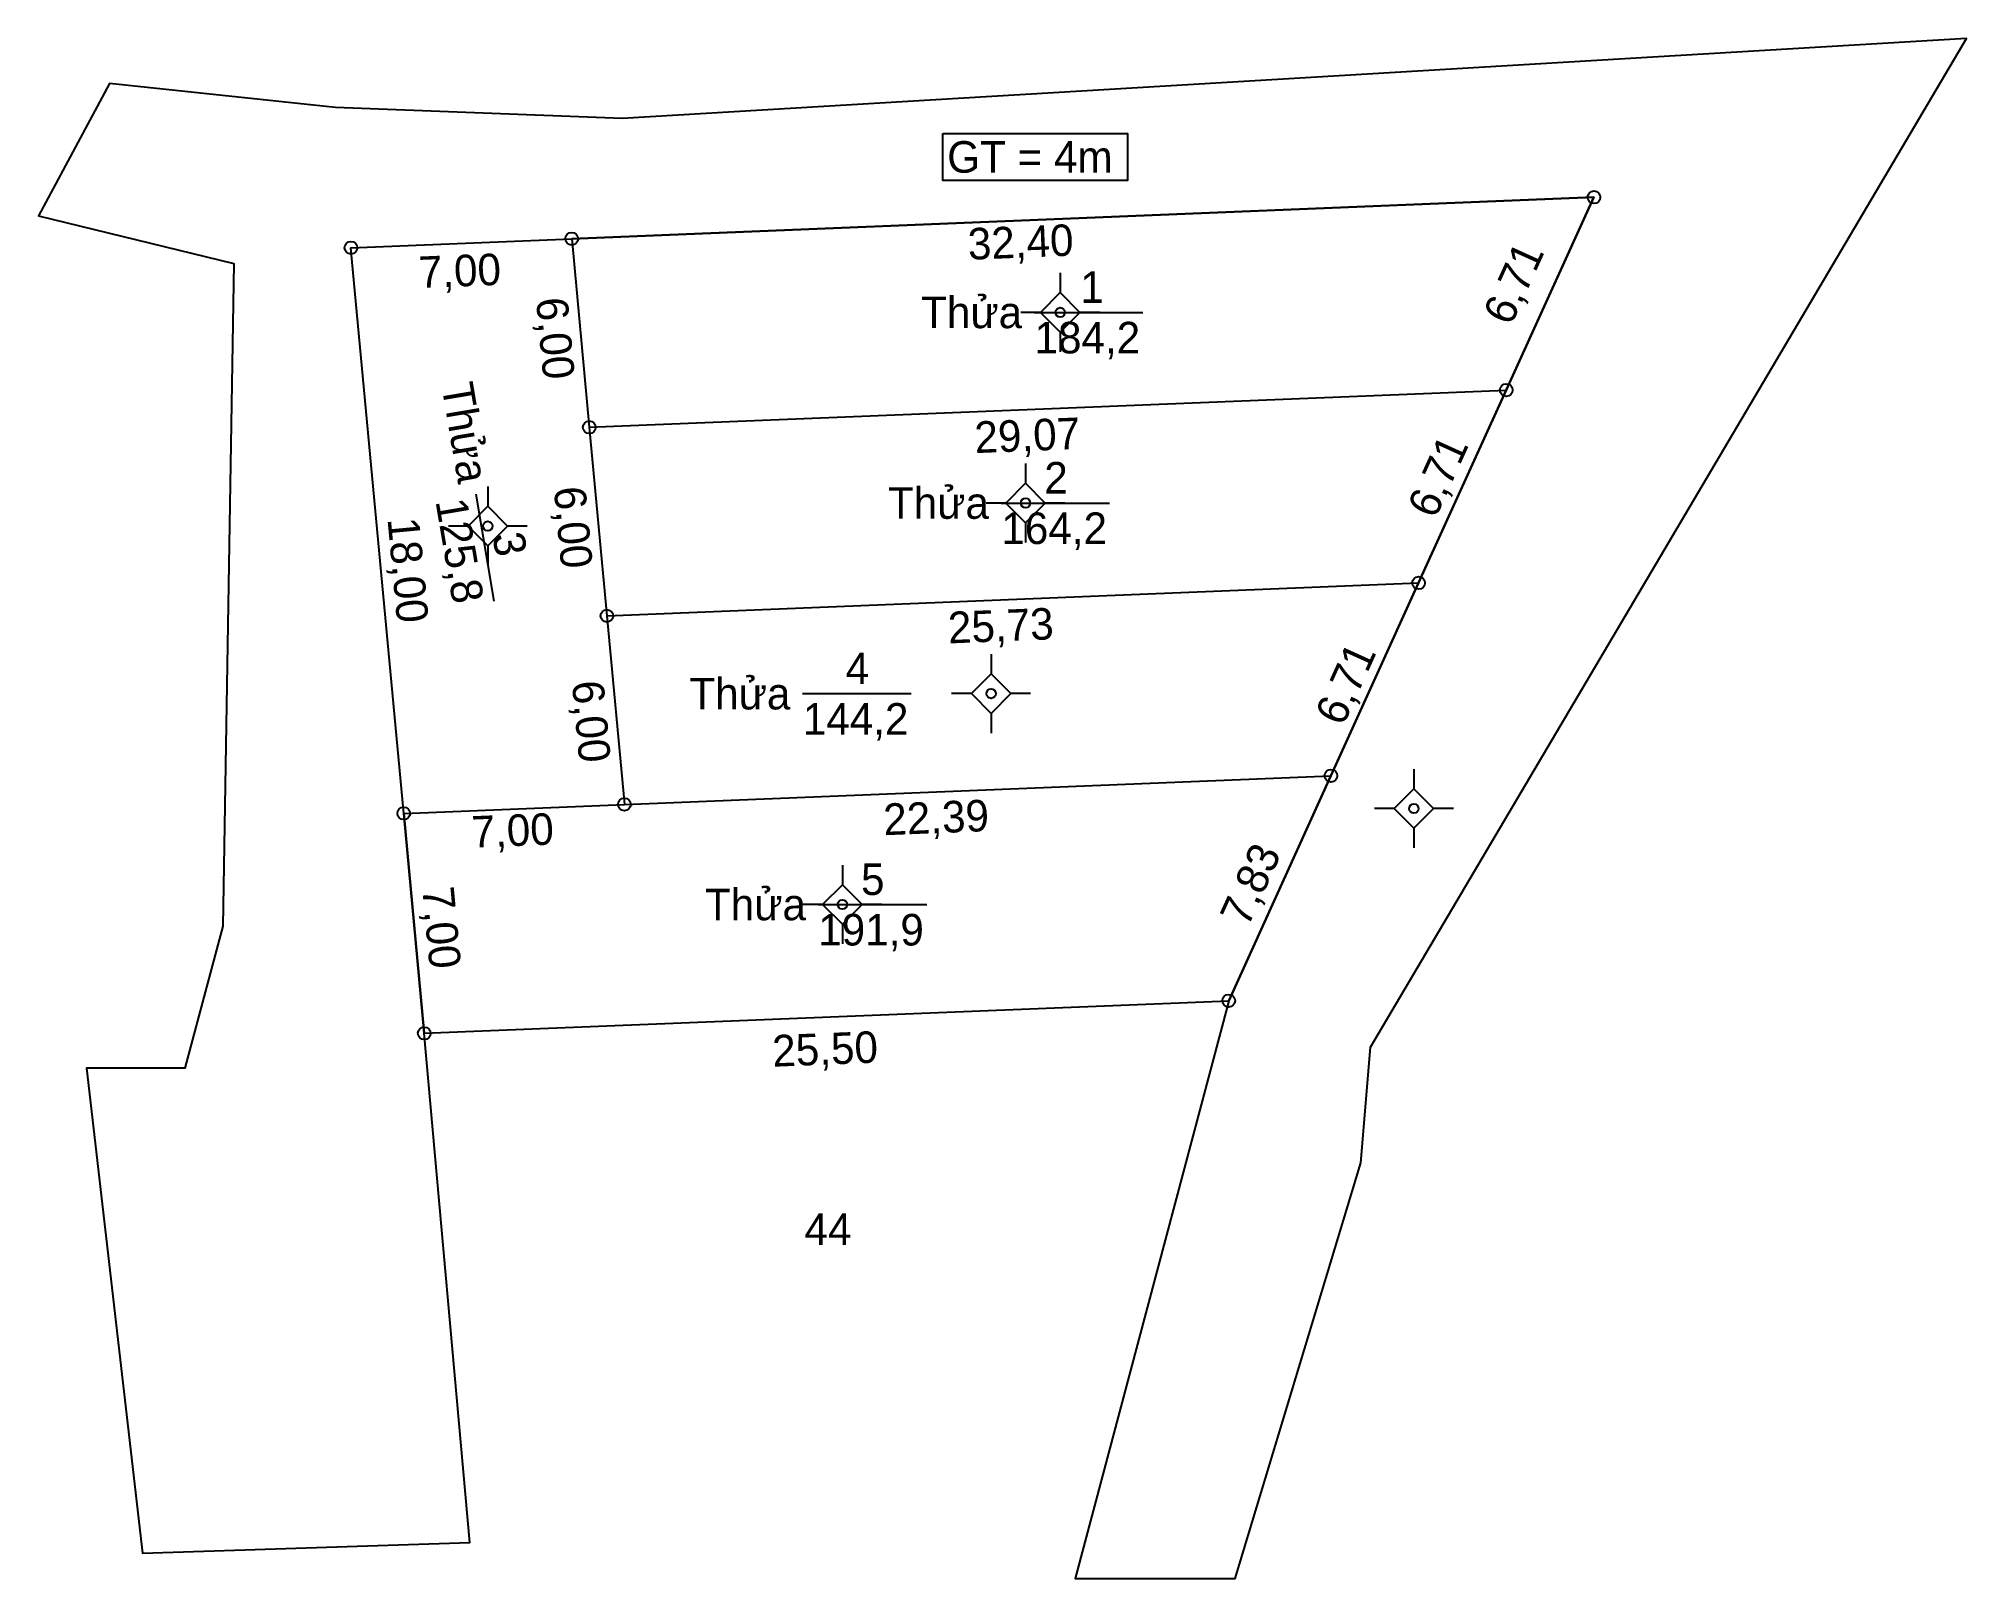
# Model space of a CAD drawing. Extents: x 549706.3 to 549767.4, y 1843108.6 to 1843157.4.
import ezdxf

# ---------------------------------------------------------------- set-up
doc = ezdxf.new("R2010")
doc.units = 0
for name, color, linetype in [('Level 10', 7, 'Continuous'), ('Level 11', 7, 'Continuous'), ('Level 13', 7, 'Continuous'), ('Level 20', 7, 'Continuous'), ('Level 23', 7, 'Continuous'), ('Level 5', 7, 'Continuous')]:
    doc.layers.add(name, color=color, linetype=linetype)

msp = doc.modelspace()

# ---------------------------------------------------------------- linework, layer by layer
at = {"layer": 'Level 10'}
for p, q in [((549723.227, 1843151.093), (549723.784, 1843145.119)), ((549723.784, 1843145.119), (549752.826, 1843146.298)), ((549750.05, 1843140.188), (549752.826, 1843146.298)), ((549723.784, 1843145.119), (549724.341, 1843139.145)), ((549724.341, 1843139.145), (549750.05, 1843140.188)), ((549747.273, 1843134.079), (549750.05, 1843140.188)), ((549724.341, 1843139.145), (549724.898, 1843133.171)), ((549724.898, 1843133.171), (549747.273, 1843134.079)), ((549744.035, 1843126.951), (549747.273, 1843134.079)), ((549717.906, 1843132.887), (549724.898, 1843133.171)), ((549717.906, 1843132.887), (549718.556, 1843125.917)), ((549718.556, 1843125.917), (549744.035, 1843126.951))]:
    msp.add_line(p, q, dxfattribs=at)
for points in [[(549752.826, 1843146.298), (549755.602, 1843152.407), (549723.227, 1843151.093)], [(549717.906, 1843132.887), (549716.235, 1843150.809), (549723.227, 1843151.093)]]:
    msp.add_lwpolyline(points, dxfattribs=at)
at = {"layer": 'Level 11'}
for p, q in [((549738.7, 1843150.01), (549738.7, 1843149.385)), ((549738.7, 1843149.385), (549738.075, 1843148.76)), ((549739.325, 1843148.76), (549738.7, 1843149.385)), ((549738.075, 1843148.76), (549737.45, 1843148.76)), ((549738.075, 1843148.76), (549738.7, 1843148.135)), ((549738.7, 1843148.135), (549739.325, 1843148.76)), ((549739.95, 1843148.76), (549739.325, 1843148.76)), ((549738.7, 1843148.135), (549738.7, 1843147.51)), ((549737.6, 1843143.97), (549737.6, 1843143.345)), ((549720.57, 1843143.24), (549720.57, 1843142.615)), ((549737.6, 1843143.345), (549736.975, 1843142.72)), ((549738.225, 1843142.72), (549737.6, 1843143.345)), ((549736.975, 1843142.72), (549736.35, 1843142.72)), ((549736.975, 1843142.72), (549737.6, 1843142.095)), ((549737.6, 1843142.095), (549738.225, 1843142.72)), ((549738.85, 1843142.72), (549738.225, 1843142.72)), ((549720.57, 1843142.615), (549719.945, 1843141.99)), ((549721.195, 1843141.99), (549720.57, 1843142.615)), ((549737.6, 1843142.095), (549737.6, 1843141.47)), ((549719.945, 1843141.99), (549719.32, 1843141.99)), ((549719.945, 1843141.99), (549720.57, 1843141.365)), ((549720.57, 1843141.365), (549721.195, 1843141.99)), ((549721.82, 1843141.99), (549721.195, 1843141.99)), ((549720.57, 1843141.365), (549720.57, 1843140.74)), ((549736.51, 1843137.93), (549736.51, 1843137.305)), ((549736.51, 1843137.305), (549735.885, 1843136.68)), ((549737.135, 1843136.68), (549736.51, 1843137.305)), ((549735.885, 1843136.68), (549735.26, 1843136.68)), ((549735.885, 1843136.68), (549736.51, 1843136.055)), ((549736.51, 1843136.055), (549737.135, 1843136.68)), ((549737.76, 1843136.68), (549737.135, 1843136.68)), ((549736.51, 1843136.055), (549736.51, 1843135.43)), ((549749.9, 1843134.29), (549749.9, 1843133.665)), ((549749.9, 1843133.665), (549749.275, 1843133.04)), ((549750.525, 1843133.04), (549749.9, 1843133.665)), ((549749.275, 1843133.04), (549748.65, 1843133.04)), ((549749.275, 1843133.04), (549749.9, 1843132.415)), ((549749.9, 1843132.415), (549750.525, 1843133.04)), ((549751.15, 1843133.04), (549750.525, 1843133.04)), ((549749.9, 1843132.415), (549749.9, 1843131.79)), ((549731.8, 1843131.25), (549731.8, 1843130.625)), ((549731.8, 1843130.625), (549731.175, 1843130)), ((549732.425, 1843130), (549731.8, 1843130.625)), ((549731.175, 1843130), (549730.55, 1843130)), ((549731.175, 1843130), (549731.8, 1843129.375)), ((549731.8, 1843129.375), (549732.425, 1843130)), ((549733.05, 1843130), (549732.425, 1843130)), ((549731.8, 1843129.375), (549731.8, 1843128.75))]:
    msp.add_line(p, q, dxfattribs=at)
for centre in [(549738.7, 1843148.76), (549737.6, 1843142.72), (549720.57, 1843141.99), (549736.51, 1843136.68), (549749.9, 1843133.04), (549731.8, 1843130)]:
    msp.add_circle(centre, 0.15, dxfattribs=at)
at = {"layer": 'Level 13'}
for p, q in [((549737.876, 1843148.76), (549741.316, 1843148.76)), ((549720.191, 1843143), (549720.765, 1843139.608)), ((549736.825, 1843142.72), (549740.265, 1843142.72)), ((549730.536, 1843136.68), (549733.976, 1843136.68)), ((549731.03, 1843130), (549734.47, 1843130))]:
    msp.add_line(p, q, dxfattribs=at)
at = {"layer": 'Level 20'}
for centre in [(549755.602, 1843152.407), (549723.227, 1843151.093), (549723.227, 1843151.093), (549723.227, 1843151.093), (549716.235, 1843150.809), (549752.826, 1843146.298), (549752.826, 1843146.298), (549752.826, 1843146.298), (549723.784, 1843145.119), (549723.784, 1843145.119), (549723.784, 1843145.119), (549750.05, 1843140.188), (549750.05, 1843140.188), (549750.05, 1843140.188), (549724.341, 1843139.145), (549724.341, 1843139.145), (549724.341, 1843139.145), (549747.273, 1843134.079), (549747.273, 1843134.079), (549747.273, 1843134.079), (549717.906, 1843132.887), (549717.906, 1843132.887), (549717.906, 1843132.887), (549724.898, 1843133.171), (549724.898, 1843133.171), (549724.898, 1843133.171), (549744.035, 1843126.951), (549718.556, 1843125.917)]:
    msp.add_circle(centre, 0.2, dxfattribs=at)
at = {"layer": 'Level 23'}
for points in [[(549744.035, 1843126.951), (549739.174, 1843108.645), (549744.24, 1843108.645), (549748.216, 1843121.811), (549748.529, 1843125.48), (549767.4, 1843157.436), (549724.829, 1843154.907), (549715.743, 1843155.248), (549708.59, 1843156.015), (549706.342, 1843151.822), (549712.524, 1843150.313), (549712.176, 1843129.313), (549710.975, 1843124.813), (549707.858, 1843124.813), (549709.632, 1843109.441), (549720.006, 1843109.786), (549718.556, 1843125.917)], [(549744.24, 1843108.645), (549748.216, 1843121.811), (549748.529, 1843125.48), (549767.4, 1843157.436), (549724.829, 1843154.907), (549715.743, 1843155.248), (549708.59, 1843156.015), (549706.342, 1843151.822), (549712.524, 1843150.313), (549712.176, 1843129.313), (549710.975, 1843124.813), (549707.858, 1843124.813), (549709.632, 1843109.441), (549720.006, 1843109.786), (549718.556, 1843125.917), (549717.906, 1843132.887), (549716.235, 1843150.809), (549723.227, 1843151.093), (549755.602, 1843152.407), (549752.826, 1843146.298), (549750.05, 1843140.188), (549747.273, 1843134.079), (549744.035, 1843126.951), (549739.174, 1843108.645), (549744.24, 1843108.645)], [(549734.977, 1843154.43), (549740.831, 1843154.43), (549740.831, 1843152.934), (549734.977, 1843152.934), (549734.977, 1843154.43)]]:
    msp.add_lwpolyline(points, dxfattribs=at)

# ---------------------------------------------------------------- texts
at = {"layer": 'Level 10'}
for s, p in [('GT = 4m', (549735.12, 1843153.185)), ('44', (549730.6, 1843119.213))]:
    msp.add_text(s, height=1, dxfattribs=at).set_placement(p)
at = {"layer": 'Level 13'}
for s, p in [('1', (549739.336, 1843149.06)), ('Thửa', (549734.293, 1843148.26)), ('184,2', (549737.885, 1843147.46)), ('2', (549738.194, 1843143.02)), ('Thửa', (549733.242, 1843142.22)), ('164,2', (549736.835, 1843141.42)), ('4', (549731.902, 1843136.98)), ('Thửa', (549726.954, 1843136.18)), ('144,2', (549730.546, 1843135.38)), ('5', (549732.39, 1843130.3)), ('Thửa', (549727.447, 1843129.5)), ('191,9', (549731.034, 1843128.7))]:
    msp.add_text(s, height=1, dxfattribs=at).set_placement(p)
for s, p in [('Thửa', (549719.1, 1843146.449)), ('125,8', (549718.91, 1843142.779)), ('3', (549720.714, 1843141.706))]:
    msp.add_text(s, height=1, rotation=279.6114, dxfattribs=at).set_placement(p)
at = {"layer": 'Level 5'}
for s, rotation, p in [('32,40', 2.32488, (549735.794, 1843150.424)), ('7,00', 2.32497, (549718.405, 1843149.528)), ('6,71', 65.56184, (549752.971, 1843148.302)), ('6,00', 275.32662, (549722.093, 1843149.19)), ('29,07', 2.32474, (549736.004, 1843144.299)), ('6,71', 65.56262, (549750.574, 1843142.186)), ('6,00', 275.32757, (549722.659, 1843143.2)), ('18,00', 275.32725, (549717.392, 1843142.216)), ('25,73', 2.32456, (549735.164, 1843138.269)), ('6,71', 65.56191, (549747.65, 1843135.613)), ('6,00', 275.32757, (549723.231, 1843137.049)), ('7,00', 2.32497, (549720.076, 1843131.796)), ('22,39', 2.32485, (549733.117, 1843132.192)), ('7,83', 65.56283, (549744.638, 1843129.251)), ('7,00', 275.32723, (549718.491, 1843130.519)), ('25,50', 2.32483, (549729.6, 1843124.857))]:
    msp.add_text(s, height=1, rotation=rotation, dxfattribs=at).set_placement(p)

doc.saveas('drawing.dxf')
